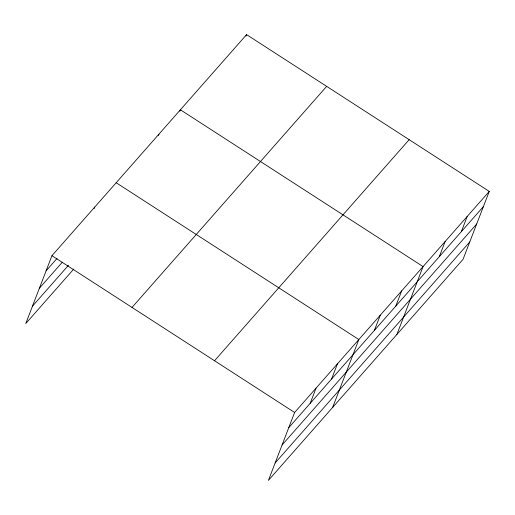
<?xml version="1.0" encoding="UTF-8"?>
<svg xmlns="http://www.w3.org/2000/svg" width="515" height="515" viewBox="0 0 515 515"><rect width="100%" height="100%" fill="white"/><g stroke="black" fill="none" stroke-linecap="round" stroke-linejoin="round"><path stroke-width="0.77" d="M489.25 191.419L294.612 412.489L268.418 480.379L463.056 259.309L489.25 191.419L246.582 34.621L51.944 255.691L25.75 323.581L73.793 269.01M94.206 208.498L94.766 207.056M158.44 135.548L158.993 134.1M179.851 111.227L180.405 109.785L423.073 266.583L396.878 334.473M246.022 36.063L246.582 34.621M310.172 403.348L316.023 388.175M331.576 379.027L337.434 363.854M332.645 407.429L358.846 339.54L116.178 182.735M374.399 330.392L380.257 315.219M395.81 306.077L401.661 290.904M439.276 256.702L445.134 241.529M461.337 231.647L467.189 216.474M46.093 270.864L57.056 258.408M39.378 288.258L62.354 262.161M32.464 306.18L68.495 265.257M132.027 307.436L326.665 86.365M214.536 360.745L409.168 139.674M288.761 427.662L483.392 206.592M282.046 445.063L476.684 223.993M275.132 462.985L469.764 241.915M51.944 255.691L294.612 412.489"/></g></svg>
